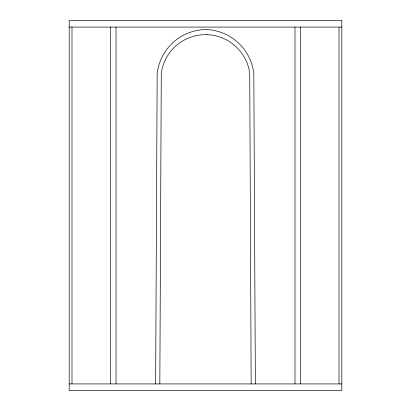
<?xml version="1.0" encoding="UTF-8"?>
<svg xmlns="http://www.w3.org/2000/svg" width="411" height="411" viewBox="0 0 411 411"><rect width="100%" height="100%" fill="white"/><g stroke="black" fill="none" stroke-linecap="round" stroke-linejoin="round"><path stroke-width="0.62" d="M159.833 383.925L161.282 72.973A44.707 44.707 0 0 1 203.959 34.683L207.041 34.683M155.635 383.925L157.172 73.687A49.659 49.659 0 0 1 202.767 29.684L208.233 29.684A49.659 49.659 0 0 1 253.828 73.687L255.365 383.925M69.192 27.075L341.808 27.075M69.192 383.925L341.808 383.925M251.167 383.925L249.718 72.973A44.707 44.707 0 0 0 207.103 34.683M339.008 27.075L339.008 383.925M300.569 27.075L300.569 383.925M294.975 27.075L294.975 383.925M116.025 27.075L116.025 383.925M110.431 27.075L110.431 383.925M71.992 27.075L71.992 383.925M341.808 20.55L69.192 20.55L69.192 390.45L341.808 390.45L341.808 20.55"/></g></svg>
